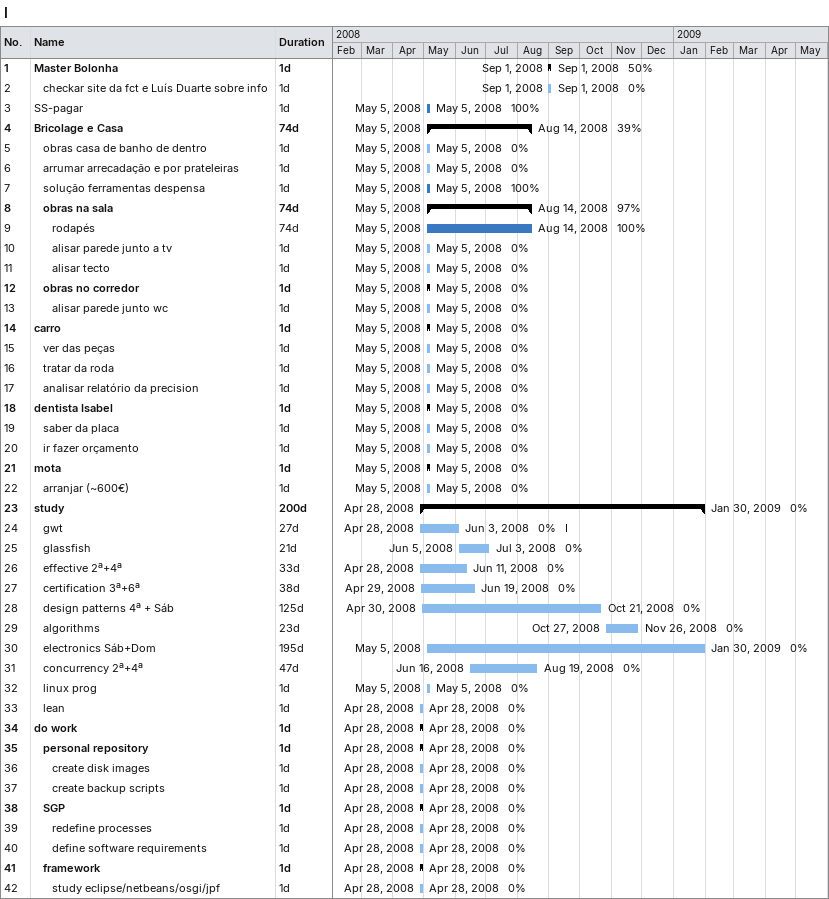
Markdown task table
I

| ID | Level | Task | Duration | Start | Finish | Resources | % complete |
|---|---|---|---|---|---|---|---|
| 1 | 1 | **Master Bolonha** | 1d | 2008-09-01 | 2008-09-01 |  | 50 |
| 2 | 2 | checkar site da fct e Luís Duarte sobre info | 1d | 2008-09-01 | 2008-09-01 |  | 0 |
| 3 | 1 | SS-pagar | 1d | 2008-05-05 | 2008-05-05 |  | 100 |
| 4 | 1 | **Bricolage e Casa** | 74d | 2008-05-05 | 2008-08-14 |  | 39 |
| 5 | 2 | obras casa de banho de dentro | 1d | 2008-05-05 | 2008-05-05 |  | 0 |
| 6 | 2 | arrumar arrecadação e por prateleiras | 1d | 2008-05-05 | 2008-05-05 |  | 0 |
| 7 | 2 | solução ferramentas despensa | 1d | 2008-05-05 | 2008-05-05 |  | 100 |
| 8 | 2 | **obras na sala** | 74d | 2008-05-05 | 2008-08-14 |  | 97 |
| 9 | 3 | rodapés | 74d | 2008-05-05 | 2008-08-14 |  | 100 |
| 10 | 3 | alisar parede junto a tv | 1d | 2008-05-05 | 2008-05-05 |  | 0 |
| 11 | 3 | alisar tecto | 1d | 2008-05-05 | 2008-05-05 |  | 0 |
| 12 | 2 | **obras no corredor** | 1d | 2008-05-05 | 2008-05-05 |  | 0 |
| 13 | 3 | alisar parede junto wc | 1d | 2008-05-05 | 2008-05-05 |  | 0 |
| 14 | 1 | **carro** | 1d | 2008-05-05 | 2008-05-05 |  | 0 |
| 15 | 2 | ver das peças | 1d | 2008-05-05 | 2008-05-05 |  | 0 |
| 16 | 2 | tratar da roda | 1d | 2008-05-05 | 2008-05-05 |  | 0 |
| 17 | 2 | analisar relatório da precision | 1d | 2008-05-05 | 2008-05-05 |  | 0 |
| 18 | 1 | **dentista Isabel** | 1d | 2008-05-05 | 2008-05-05 |  | 0 |
| 19 | 2 | saber da placa | 1d | 2008-05-05 | 2008-05-05 |  | 0 |
| 20 | 2 | ir fazer orçamento | 1d | 2008-05-05 | 2008-05-05 |  | 0 |
| 21 | 1 | **mota** | 1d | 2008-05-05 | 2008-05-05 |  | 0 |
| 22 | 2 | arranjar (~600€) | 1d | 2008-05-05 | 2008-05-05 |  | 0 |
| 23 | 1 | **study** | 200d | 2008-04-28 | 2009-01-30 |  | 0 |
| 24 | 2 | gwt | 27d | 2008-04-28 | 2008-06-03 | I | 0 |
| 25 | 2 | glassfish | 21d | 2008-06-05 | 2008-07-03 |  | 0 |
| 26 | 2 | effective 2ª+4ª | 33d | 2008-04-28 | 2008-06-11 |  | 0 |
| 27 | 2 | certification 3ª+6ª | 38d | 2008-04-29 | 2008-06-19 |  | 0 |
| 28 | 2 | design patterns 4ª + Sáb | 125d | 2008-04-30 | 2008-10-21 |  | 0 |
| 29 | 2 | algorithms | 23d | 2008-10-27 | 2008-11-26 |  | 0 |
| 30 | 2 | electronics Sáb+Dom | 195d | 2008-05-05 | 2009-01-30 |  | 0 |
| 31 | 2 | concurrency 2ª+4ª | 47d | 2008-06-16 | 2008-08-19 |  | 0 |
| 32 | 2 | linux prog | 1d | 2008-05-05 | 2008-05-05 |  | 0 |
| 33 | 2 | lean | 1d | 2008-04-28 | 2008-04-28 |  | 0 |
| 34 | 1 | **do work** | 1d | 2008-04-28 | 2008-04-28 |  | 0 |
| 35 | 2 | **personal repository** | 1d | 2008-04-28 | 2008-04-28 |  | 0 |
| 36 | 3 | create disk images | 1d | 2008-04-28 | 2008-04-28 |  | 0 |
| 37 | 3 | create backup scripts | 1d | 2008-04-28 | 2008-04-28 |  | 0 |
| 38 | 2 | **SGP** | 1d | 2008-04-28 | 2008-04-28 |  | 0 |
| 39 | 3 | redefine processes | 1d | 2008-04-28 | 2008-04-28 |  | 0 |
| 40 | 3 | define software requirements | 1d | 2008-04-28 | 2008-04-28 |  | 0 |
| 41 | 2 | **framework** | 1d | 2008-04-28 | 2008-04-28 |  | 0 |
| 42 | 3 | study eclipse/netbeans/osgi/jpf | 1d | 2008-04-28 | 2008-04-28 |  | 0 |
